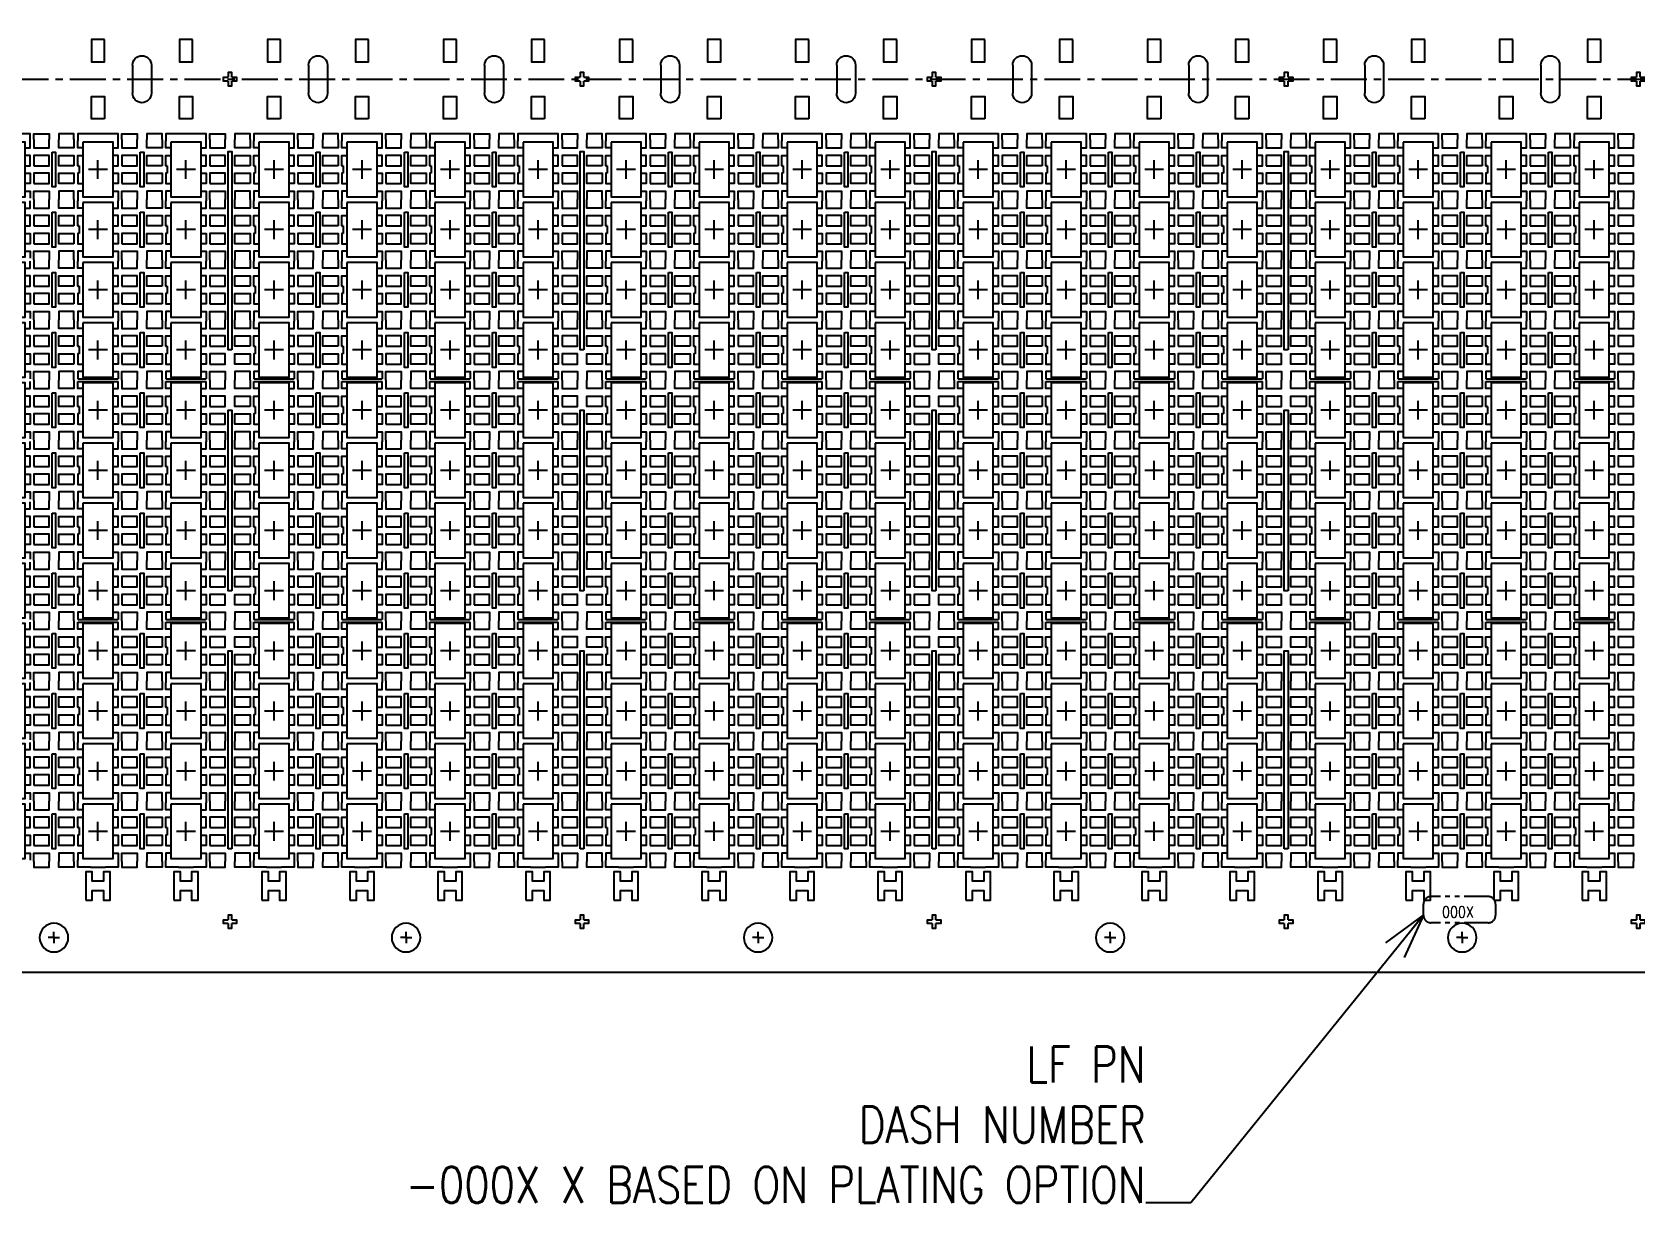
# Model space of a CAD drawing. Extents: x -578 to -250, y -99 to 32.
# Drawn here: x -385.3 to -300.1, y -95.4 to -33.1 of the extents above; entities that cross this region are included whole.
import ezdxf

# ---------------------------------------------------------------- set-up
doc = ezdxf.new("R2010")
doc.units = 0
doc.header["$LTSCALE"] = 5.080001402733674
doc.header["$MEASUREMENT"] = 0
for name, pattern in [('CENTER', [0.6, 0.375, -0.075, 0.075, -0.075]), ('CENTER2', [1.125, 0.75, -0.125, 0.125, -0.125]), ('HIDDEN', [0.375, 0.25, -0.125]), ('PHANTOM', [2.5, 1.25, -0.25, 0.25, -0.25, 0.25, -0.25])]:
    doc.linetypes.add(name, pattern=pattern)
doc.layers.get('0').update_dxf_attribs({"color": 20, "linetype": 'CONTINUOUS'})
for name, color, linetype in [('SH-01_CENTER', 2, 'CENTER2'), ('SH-01_NOTES', 3, 'CONTINUOUS'), ('SH-01_OBJECT', 7, 'CONTINUOUS'), ('SH-01_PKG', 5, 'HIDDEN')]:
    doc.layers.add(name, color=color, linetype=linetype)
doc.styles.get("Standard").update_dxf_attribs({"font": 'simplex.shx', "width": 0.82})
doc.dimstyles.get("Standard").update_dxf_attribs({"dimtxt": 2, "dimasz": 0.5, "dimexe": 0.18, "dimexo": 0.0625, "dimgap": 0.5, "dimtad": 0, "dimtih": 1, "dimtoh": 1, "dimlfac": 16, "dimzin": 0, "dimdsep": 46, "dimtxsty": 'STANDARD', "dimcen": 0.1, "dimadec": 0, "dimazin": 0, "dimtfac": 1, "dimtofl": 0, "dimtmove": 0, "dimatfit": 3, "dimfxl": 1, "dimtolj": 1, "dimtzin": 0, "dimarcsym": 0})

# ---------------------------------------------------------------- blocks, each defined once
blk = doc.blocks.new('*U8')
at = {"layer": 'SH-01_CENTER', "linetype": 'Continuous'}
for p, q in [((0, -0.5000000000000285), (0, 0.4999999999999716)), ((-0.5, -2.84e-14), (0.5, -2.84e-14))]:
    blk.add_line(p, q, dxfattribs=at)
at = {"layer": 'SH-01_OBJECT', "linetype": 'Continuous'}
for p, q in [((1.075000000000727, 0.2000000000045929), (1.000000000000728, 0.2000000000045929)), ((1.000000000000728, 0.2000000000045929), (1.000117958994312, -0.2000220813021372))]:
    blk.add_line(p, q, dxfattribs=at)
at = {"layer": 'SH-01_OBJECT'}
for points in [[(-1.275000000000773, 1.60000000000457), (-1.275000000000773, 1.150000000004638), (-2.090000000000031, 1.150000000004524), (-2.090000000000031, 1.60000000000457)], [(-0.8000000000007503, 1.150000000004638), (-1.075000000000727, 1.150000000004638), (-1.075000000000727, 1.525000000004567)], [(0.8000000000007503, 1.150000000004638), (1.075000000000727, 1.150000000004638), (1.075000000000727, 1.525000000004567)], [(1.275000000000773, 1.60000000000457), (1.275000000000773, 1.150000000004638), (2.090000000000031, 1.150000000004524), (2.090000000000031, 1.60000000000457)], [(-0.8000000000007503, 0.2000000000045929), (-1.075000000000727, 0.2000000000045929), (-1.075000000000727, 0.7500000000045475), (-0.8000000000007503, 0.7500000000045475)], [(1.000000000000728, 0.2000000000045929), (1.075000000000727, 0.2000000000045929), (1.075000000000727, 0.7500000000045475), (0.8000000000007503, 0.7500000000045475)], [(-0.8000000000007503, -0.1999999999957254), (-1.075000000000727, -0.1999999999956117), (-1.075000000000727, -0.7499999999954526), (-0.8000000000007503, -0.7499999999954526)], [(1.000117958994312, -0.2000220813021372), (1.075000000000727, -0.1999999999956117), (1.075000000000727, -0.7499999999954526), (0.8000000000007503, -0.7499999999954526)], [(-1.275000000000773, -1.60000000000457), (-1.275000000000773, -1.150000000004638), (-2.090000000000031, -1.150000000004524), (-2.090000000000031, -1.60000000000457)], [(-0.8000000000007503, -1.150000000004638), (-1.075000000000727, -1.150000000004638), (-1.075000000000688, -1.525000000004567)], [(0.8000000000007503, -1.150000000004638), (1.075000000000727, -1.150000000004638), (1.075000000000727, -1.525000000004567)], [(1.275000000000773, -1.60000000000457), (1.275000000000773, -1.150000000004638), (2.090000000000031, -1.150000000004524), (2.090000000000031, -1.60000000000457)]]:
    blk.add_lwpolyline(points, dxfattribs=at)
at = {"layer": 'SH-01_OBJECT', "linetype": 'Continuous'}
for points in [[(-1.275000000000773, 0.2000000000048203), (-2.090000000000031, 0.2000000000045929), (-2.090000000000031, 0.7500000000045475), (-1.275000000000773, 0.7500000000045475)], [(1.275000000000773, 0.2000000000048203), (2.090000000000031, 0.2000000000045929), (2.090000000000031, 0.7500000000045475), (1.275000000000773, 0.7500000000045475)], [(-1.275000000000886, -0.7499999999954526), (-2.090000000000031, -0.7499999999954526), (-2.090000000000031, -0.1999999999953843), (-1.275000000000886, -0.1999999999953843)], [(1.275000000000886, -0.7499999999954526), (2.090000000000031, -0.7499999999954526), (2.090000000000031, -0.1999999999953843), (1.275000000000886, -0.1999999999953843)]]:
    blk.add_lwpolyline(points, close=True, dxfattribs=at)
at = {"layer": 'SH-01_PKG'}
blk.add_lwpolyline([(0.7999999999999546, 1.449999999999988), (0.7999999999999546, -1.449999999999988), (-0.7999999999999546, -1.449999999999988), (-0.7999999999999546, 1.449999999999988), (0.7999999999999546, 1.449999999999988)], dxfattribs=at)
at = {"layer": 'SH-01_PKG', "linetype": 'ByBlock'}
blk.add_lwpolyline([(0.7999999999999546, 1.449999999999988), (0.7999999999999546, -1.449999999999988), (-0.7999999999999546, -1.449999999999988), (-0.7999999999999546, 1.449999999999988), (0.7999999999999546, 1.449999999999988)], dxfattribs=at)
blk = doc.blocks.new('*U9')
at = {"layer": 'SH-01_OBJECT', "color": 0, "linetype": 'ByBlock', "lineweight": -2, "transparency": 16777216}
for p in [(37.44, 35.2), (42.11999999999999, 35.2), (46.79999999999999, 35.2), (51.47999999999999, 35.2), (56.15999999999999, 35.2), (60.83999999999999, 35.2), (65.52, 35.2), (70.19999999999999, 35.2), (74.88, 35.2), (79.56, 35.2), (84.24, 35.2), (88.91999999999999, 35.2), (93.6, 35.2), (98.28000000000002, 35.2), (102.96, 35.2), (107.64, 35.2), (112.32, 35.2), (117, 35.2), (121.68, 35.2), (37.44, 32), (42.11999999999999, 32), (46.79999999999999, 32), (51.47999999999999, 32), (56.15999999999999, 32), (60.83999999999999, 32), (65.52, 32), (70.19999999999999, 32), (74.88, 32), (79.56, 32), (84.24, 32), (88.91999999999999, 32), (93.6, 32), (98.28000000000002, 32), (102.96, 32), (107.64, 32), (112.32, 32), (117, 32), (121.68, 32), (37.44, 28.8), (42.11999999999999, 28.8), (46.79999999999999, 28.8), (51.47999999999999, 28.8), (56.15999999999999, 28.8), (60.83999999999999, 28.8), (65.52, 28.8), (70.19999999999999, 28.8), (74.88, 28.8), (79.56, 28.8), (84.24, 28.8), (88.91999999999999, 28.8), (93.6, 28.8), (98.28000000000002, 28.8), (102.96, 28.8), (107.64, 28.8), (112.32, 28.8), (117, 28.8), (121.68, 28.8), (37.44, 25.6), (42.11999999999999, 25.6), (46.79999999999999, 25.6), (51.47999999999999, 25.6), (56.15999999999999, 25.6), (60.83999999999999, 25.6), (65.52, 25.6), (70.19999999999999, 25.6), (74.88, 25.6), (79.56, 25.6), (84.24, 25.6), (88.91999999999999, 25.6), (93.6, 25.6), (98.28000000000002, 25.6), (102.96, 25.6), (107.64, 25.6), (112.32, 25.6), (117, 25.6), (121.68, 25.6), (37.44, 22.4), (42.11999999999999, 22.4), (46.79999999999999, 22.4), (51.47999999999999, 22.4), (56.15999999999999, 22.4), (60.83999999999999, 22.4), (65.52, 22.4), (70.19999999999999, 22.4), (74.88, 22.4), (79.56, 22.4), (84.24, 22.4), (88.91999999999999, 22.4), (93.6, 22.4), (98.28000000000002, 22.4), (102.96, 22.4), (107.64, 22.4), (112.32, 22.4), (117, 22.4), (121.68, 22.4), (37.44, 19.2), (42.11999999999999, 19.2), (46.79999999999999, 19.2), (51.47999999999999, 19.2), (56.15999999999999, 19.2), (60.83999999999999, 19.2), (65.52, 19.2), (70.19999999999999, 19.2), (74.88, 19.2), (79.56, 19.2), (84.24, 19.2), (88.91999999999999, 19.2), (93.6, 19.2), (98.28000000000002, 19.2), (102.96, 19.2), (107.64, 19.2), (112.32, 19.2), (117, 19.2), (121.68, 19.2), (37.44, 16), (42.11999999999999, 16), (46.79999999999999, 16), (51.47999999999999, 16), (56.15999999999999, 16), (60.83999999999999, 16), (65.52, 16), (70.19999999999999, 16), (74.88, 16), (79.56, 16), (84.24, 16), (88.91999999999999, 16), (93.6, 16), (98.28000000000002, 16), (102.96, 16), (107.64, 16), (112.32, 16), (117, 16), (121.68, 16), (37.44, 12.8), (42.11999999999999, 12.8), (46.79999999999999, 12.8), (51.47999999999999, 12.8), (56.15999999999999, 12.8), (60.83999999999999, 12.8), (65.52, 12.8), (70.19999999999999, 12.8), (74.88, 12.8), (79.56, 12.8), (84.24, 12.8), (88.91999999999999, 12.8), (93.6, 12.8), (98.28000000000002, 12.8), (102.96, 12.8), (107.64, 12.8), (112.32, 12.8), (117, 12.8), (121.68, 12.8), (37.44, 9.600000000000001), (42.11999999999999, 9.600000000000001), (46.79999999999999, 9.600000000000001), (51.47999999999999, 9.600000000000001), (56.15999999999999, 9.600000000000001), (60.83999999999999, 9.600000000000001), (65.52, 9.600000000000001), (70.19999999999999, 9.600000000000001), (74.88, 9.600000000000001), (79.56, 9.600000000000001), (84.24, 9.600000000000001), (88.91999999999999, 9.600000000000001), (93.6, 9.600000000000001), (98.28000000000002, 9.600000000000001), (102.96, 9.600000000000001), (107.64, 9.600000000000001), (112.32, 9.600000000000001), (117, 9.600000000000001), (121.68, 9.600000000000001), (37.44, 6.4), (42.11999999999999, 6.4), (46.79999999999999, 6.4), (51.47999999999999, 6.4), (56.15999999999999, 6.4), (60.83999999999999, 6.4), (65.52, 6.4), (70.19999999999999, 6.4), (74.88, 6.4), (79.56, 6.4), (84.24, 6.4), (88.91999999999999, 6.4), (93.6, 6.4), (98.28000000000002, 6.4), (102.96, 6.4), (107.64, 6.4), (112.32, 6.4), (117, 6.4), (121.68, 6.4), (37.44, 3.2), (42.11999999999999, 3.2), (46.79999999999999, 3.2), (51.47999999999999, 3.2), (56.15999999999999, 3.2), (60.83999999999999, 3.2), (65.52, 3.2), (70.19999999999999, 3.2), (74.88, 3.2), (79.56, 3.2), (84.24, 3.2), (88.91999999999999, 3.2), (93.6, 3.2), (98.28000000000002, 3.2), (102.96, 3.2), (107.64, 3.2), (112.32, 3.2), (117, 3.2), (121.68, 3.2), (37.44, 0), (42.11999999999999, 0), (46.79999999999999, 0), (51.47999999999999, 0), (56.15999999999999, 0), (60.83999999999999, 0), (65.52, 0), (70.19999999999999, 0), (74.88, 0), (79.56, 0), (84.24, 0), (88.91999999999999, 0), (93.6, 0), (98.28000000000002, 0), (102.96, 0), (107.64, 0), (112.32, 0), (117, 0), (121.68, 0)]:
    blk.add_blockref('*U8', p, dxfattribs=at)
blk = doc.blocks.new('*U10')
at = {"layer": 'SH-01_OBJECT', "linetype": 'Continuous'}
for points in [[(-0.1000000000002501, 44.70000000298202), (-0.3500000000002501, 44.7000000046348), (-0.3500000000002501, 44.90000000463484), (-0.1000000000002501, 44.90000000298207)], [(0.1000000000004775, 44.90000000165966), (0.1000000000004775, 45.15000000463484), (-0.1000000000002501, 45.15000000463484), (-0.1000000000002501, 44.90000000298207)], [(-0.1000000000002501, 44.70000000298202), (-0.1000000000002501, 44.4500000046348), (0.1000000000004775, 44.4500000046348), (0.1000000000004775, 44.70000000165962)], [(0.1000000000004775, 44.90000000165966), (0.3500000000004775, 44.90000000000688), (0.3500000000004775, 44.70000000000683), (0.1000000000004775, 44.70000000165962)], [(-0.1000000000003638, 0.0999999970226213), (-0.3500000000003638, 0.0999999953698421), (-0.3500000000003638, -0.1000000046302034), (-0.1000000000003638, -0.1000000029774242)], [(-0.1000000000003638, 0.0999999970226213), (-0.1000000000003638, 0.349999995369842), (0.1000000000003638, 0.349999995369842), (0.1000000000003638, 0.0999999983450266)], [(0.1000000000003638, -0.1000000016550189), (0.3500000000003638, -0.1000000000022396), (0.3500000000003638, 0.0999999999978059), (0.1000000000003638, 0.0999999983450266)], [(0.1000000000003638, -0.1000000016550189), (0.1000000000003638, -0.3500000046302034), (-0.1000000000003638, -0.3500000046302034), (-0.1000000000003638, -0.1000000029774242)], [(-0.1000000000002501, -44.70000000298203), (-0.3500000000002501, -44.70000000463481), (-0.3500000000002501, -44.90000000463486), (-0.1000000000002501, -44.90000000298208)], [(-0.1000000000002501, -44.70000000298203), (-0.1000000000002501, -44.45000000463481), (0.1000000000004775, -44.45000000463481), (0.1000000000004775, -44.70000000165962)], [(0.1000000000004775, -44.90000000165967), (0.1000000000004775, -45.15000000463486), (-0.1000000000002501, -45.15000000463486), (-0.1000000000002501, -44.90000000298208)], [(0.1000000000004775, -44.90000000165967), (0.3500000000004775, -44.9000000000069), (0.3500000000004775, -44.70000000000685), (0.1000000000004775, -44.70000000165962)]]:
    blk.add_lwpolyline(points, dxfattribs=at)
blk = doc.blocks.new('*U11')
at = {"layer": 'SH-01_OBJECT', "color": 0, "linetype": 'ByBlock', "lineweight": -2, "transparency": 16777216}
for p in [(18.72, 0), (37.44, 0), (56.15999999999999, 0), (74.88, 0), (93.6, 0)]:
    blk.add_blockref('*U10', p, dxfattribs=at)
blk = doc.blocks.new('*U12')
at = {"layer": 'SH-01_OBJECT', "linetype": 'Continuous'}
for p, q in [((-0.5, 0.7500000000000285), (-0.5, -0.7499999999999716)), ((0.5, 0.7500000000000285), (0.5, -0.7499999999999716))]:
    blk.add_line(p, q, dxfattribs=at)
for centre, start, end in [((0, 0.7500000000000285), 0, 180), ((0, -0.7499999999999716), 180, 0)]:
    blk.add_arc(centre, 0.5, start, end, dxfattribs=at)
blk = doc.blocks.new('*U13')
at = {"layer": 'SH-01_OBJECT', "color": 0, "linetype": 'ByBlock', "lineweight": -2, "transparency": 16777216}
for p in [(37.44, 0), (46.79999999999999, 0), (56.15999999999999, 0), (65.52, 0), (74.88, 0), (84.24, 0), (93.6, 0), (102.96, 0), (112.32, 0)]:
    blk.add_blockref('*U12', p, dxfattribs=at)
blk = doc.blocks.new('*U14')
at = {"layer": 'SH-01_OBJECT', "linetype": 'Continuous'}
for points in [[(-0.3499999994139671, 2.115370509110789), (0.3499999994139671, 2.115370509110789), (0.3499999994139671, 0.9153705091109713), (-0.3499999994139671, 0.9153705091109713)], [(-0.3499999994139671, -2.115370509110789), (0.3499999994139671, -2.115370509110789), (0.3499999994139671, -0.9153705091109713), (-0.3499999994139671, -0.9153705091109713)]]:
    blk.add_lwpolyline(points, close=True, dxfattribs=at)
blk = doc.blocks.new('*U15')
at = {"layer": 'SH-01_OBJECT', "color": 0, "linetype": 'ByBlock', "lineweight": -2, "transparency": 16777216}
for p in [(37.44, 0), (46.79999999999999, 0), (56.15999999999999, 0), (65.52, 0), (74.88, 0), (84.24, 0), (93.6, 0), (102.96, 0), (112.32, 0)]:
    blk.add_blockref('*U14', p, dxfattribs=at)
blk = doc.blocks.new('*U16')
at = {"layer": 'SH-01_OBJECT', "linetype": 'Continuous'}
for points in [[(-0.3499999994139671, 2.115370509110789), (0.3499999994139671, 2.115370509110789), (0.3499999994139671, 0.9153705091109713), (-0.3499999994139671, 0.9153705091109713)], [(-0.3499999994139671, -2.115370509110789), (0.3499999994139671, -2.115370509110789), (0.3499999994139671, -0.9153705091109713), (-0.3499999994139671, -0.9153705091109713)]]:
    blk.add_lwpolyline(points, close=True, dxfattribs=at)
blk = doc.blocks.new('*U17')
at = {"layer": 'SH-01_OBJECT', "color": 0, "linetype": 'ByBlock', "lineweight": -2, "transparency": 16777216}
for p in [(37.44, 0), (46.79999999999999, 0), (56.15999999999999, 0), (65.52, 0), (74.88, 0), (84.24, 0), (93.6, 0), (102.96, 0), (112.32, 0)]:
    blk.add_blockref('*U16', p, dxfattribs=at)
blk = doc.blocks.new('*U19')
at = {"layer": 'SH-01_OBJECT'}
for points in [[(-1.275000000000659, 42.2250000000023), (-1.275000000000773, 42.52500000000225), (-2.090000000000145, 42.52500000000225), (-2.090000000000031, 42.2250000000023)], [(-1.075000000000727, 42.15000000000228), (-1.075000000000727, 42.52500000000225), (1.075000000000727, 42.52500000000225), (1.075000000000727, 42.15000000000228)], [(1.275000000000773, 42.2250000000023), (1.275000000000773, 42.52500000000225), (2.090000000000031, 42.52500000000225), (2.090000000000031, 42.2250000000023)]]:
    blk.add_lwpolyline(points, dxfattribs=at)
blk = doc.blocks.new('*U18')
at = {"color": 0, "linetype": 'ByBlock', "lineweight": -2, "transparency": 16777216}
for p in [(37.44, 0), (42.11999999999999, 0), (46.79999999999999, 0), (51.47999999999999, 0), (56.15999999999999, 0), (60.83999999999999, 0), (65.52, 0), (70.19999999999999, 0), (74.88, 0), (79.56, 0), (84.24, 0), (88.91999999999999, 0), (93.6, 0), (98.28000000000002, 0), (102.96, 0), (107.64, 0), (112.32, 0), (117, 0), (121.68, 0)]:
    blk.add_blockref('*U19', p, dxfattribs=at)
blk = doc.blocks.new('*U25')
at = {"layer": 'SH-01_CENTER'}
for q in [(-1.107499999999959, 45.64999999999978), (-0.8075000000000045, 45.94999999999973), (-0.8075000000000045, 45.34999999999982), (-0.5074999999999364, 45.64999999999978)]:
    blk.add_line((-0.8075000000000045, 45.64999999999978), q, dxfattribs=at)
at = {"layer": 'SH-01_OBJECT', "linetype": 'Continuous'}
blk.add_circle((-0.8075000000000045, 45.64999999999978), 0.762, dxfattribs=at)
blk = doc.blocks.new('*U26')
at = {"color": 0, "linetype": 'ByBlock', "lineweight": -2, "transparency": 16777216}
for p in [(168.48, 0), (187.2, 0), (205.92, 0), (224.64, 0), (243.36, 0)]:
    blk.add_blockref('*U25', p, dxfattribs=at)
blk = doc.blocks.new('*U31')
at = {"layer": 'SH-01_OBJECT', "linetype": 'Continuous', "width": 0.82}
blk.add_text('   000X', height=0.6, dxfattribs=at).set_placement((-2.096857142857139, -0.2999999999999971))
blk = doc.blocks.new('*U32')
at = {"layer": 'SH-01_OBJECT', "color": 0, "linetype": 'ByBlock', "lineweight": -2, "transparency": 16777216}
blk.add_blockref('*U31', (0, 0), dxfattribs=at)
blk = doc.blocks.new('*U33')
at = {"layer": 'SH-01_OBJECT', "linetype": 'Continuous'}
for points in [[(-4.769999999622164, 18.52499999999107), (-4.589999999618402, 18.52499999999107), (-4.589999999618402, 16.67500000000299), (-4.769999999622164, 16.67500000000299)], [(-0.0899999996221723, 18.52499999999107), (0.0900000003815933, 18.52499999999107), (0.0900000003815933, 16.67500000000299), (-0.0899999996221723, 16.67500000000299)], [(4.590000000377834, 18.52499999999107), (4.7700000003816, 18.52499999999107), (4.7700000003816, 16.67500000000299), (4.590000000377834, 16.67500000000299)], [(-4.769999999622164, 15.32499999999108), (-4.589999999618402, 15.32499999999108), (-4.589999999618402, 13.47500000000301), (-4.769999999622164, 13.47500000000301)], [(-0.0899999996221723, 15.32499999999108), (0.0900000003815933, 15.32499999999108), (0.0900000003815933, 13.47500000000301), (-0.0899999996221723, 13.47500000000301)], [(4.590000000377834, 15.32499999999108), (4.7700000003816, 15.32499999999108), (4.7700000003816, 13.47500000000301), (4.590000000377834, 13.47500000000301)], [(-4.769999999622172, 12.12499999999106), (-4.589999999618409, 12.12499999999106), (-4.589999999618409, 10.27500000000299), (-4.769999999622172, 10.27500000000299)], [(-0.0899999996221723, 12.12499999999106), (0.0900000003815862, 12.12499999999106), (0.0900000003815862, 10.27500000000299), (-0.0899999996221723, 10.27500000000299)], [(4.590000000377834, 12.12499999999106), (4.770000000381592, 12.12499999999106), (4.770000000381592, 10.27500000000299), (4.590000000377834, 10.27500000000299)], [(-4.769999999622172, 8.924999999991073), (-4.589999999618409, 8.924999999991073), (-4.589999999618409, 7.075000000003001), (-4.769999999622172, 7.075000000003001)], [(-0.0899999996221723, 8.924999999991073), (0.0900000003815862, 8.924999999991073), (0.0900000003815862, 7.075000000003001), (-0.0899999996221723, 7.075000000003001)], [(4.590000000377834, 8.924999999991073), (4.770000000381592, 8.924999999991073), (4.770000000381592, 7.075000000003001), (4.590000000377834, 7.075000000003001)], [(-4.769999999622172, 5.724999999991084), (-4.589999999618409, 5.724999999991084), (-4.589999999618409, 3.875000000003012), (-4.769999999622172, 3.875000000003012)], [(-0.0899999996221723, 5.724999999991084), (0.0900000003815862, 5.724999999991084), (0.0900000003815862, 3.875000000003012), (-0.0899999996221723, 3.875000000003012)], [(4.590000000377834, 5.724999999991084), (4.770000000381592, 5.724999999991084), (4.770000000381592, 3.875000000003012), (4.590000000377834, 3.875000000003012)], [(-4.769999999622172, 2.524999999991067), (-4.589999999618409, 2.524999999991067), (-4.589999999618409, 0.6750000000029956), (-4.769999999622172, 0.6750000000029956)], [(-0.0899999996221723, 2.524999999991067), (0.0900000003815862, 2.524999999991067), (0.0900000003815862, 0.6750000000029956), (-0.0899999996221723, 0.6750000000029956)], [(4.590000000377834, 2.524999999991067), (4.770000000381592, 2.524999999991067), (4.770000000381592, 0.6750000000029956), (4.590000000377834, 0.6750000000029956)], [(-4.769999999622172, -0.6750000000089216), (-4.589999999618409, -0.6750000000089216), (-4.589999999618409, -2.524999999996992), (-4.769999999622172, -2.524999999996992)], [(-0.0899999996221723, -0.6750000000089216), (0.0900000003815862, -0.6750000000089216), (0.0900000003815862, -2.524999999996992), (-0.0899999996221723, -2.524999999996992)], [(4.590000000377834, -0.6750000000089216), (4.770000000381592, -0.6750000000089216), (4.770000000381592, -2.524999999996992), (4.590000000377834, -2.524999999996992)], [(-4.769999999622172, -3.875000000008938), (-4.589999999618409, -3.875000000008938), (-4.589999999618409, -5.72499999999701), (-4.769999999622172, -5.72499999999701)], [(-0.0899999996221723, -3.875000000008938), (0.0900000003815862, -3.875000000008938), (0.0900000003815862, -5.72499999999701), (-0.0899999996221723, -5.72499999999701)], [(4.590000000377834, -3.875000000008938), (4.770000000381592, -3.875000000008938), (4.770000000381592, -5.72499999999701), (4.590000000377834, -5.72499999999701)], [(-4.7700000003816, -7.075000000008927), (-4.590000000377838, -7.075000000008927), (-4.590000000377838, -8.924999999996999), (-4.7700000003816, -8.924999999996999)], [(-0.0900000003816004, -7.075000000008927), (0.0899999996221581, -7.075000000008927), (0.0899999996221581, -8.924999999996999), (-0.0900000003816004, -8.924999999996999)], [(4.589999999618406, -7.075000000008927), (4.769999999622164, -7.075000000008927), (4.769999999622164, -8.924999999996999), (4.589999999618406, -8.924999999996999)], [(-4.769999999622172, -10.27500000000891), (-4.589999999618409, -10.27500000000891), (-4.589999999618409, -12.12499999999699), (-4.769999999622172, -12.12499999999699)], [(-0.0899999996221723, -10.27500000000891), (0.0900000003815862, -10.27500000000891), (0.0900000003815862, -12.12499999999699), (-0.0899999996221723, -12.12499999999699)], [(4.590000000377834, -10.27500000000891), (4.770000000381592, -10.27500000000891), (4.770000000381592, -12.12499999999699), (4.590000000377834, -12.12499999999699)], [(-4.769999999622172, -13.47500000000893), (-4.589999999618409, -13.47500000000893), (-4.589999999618409, -15.324999999997), (-4.769999999622172, -15.324999999997)], [(-0.0899999996221723, -13.47500000000893), (0.0900000003815862, -13.47500000000893), (0.0900000003815862, -15.324999999997), (-0.0899999996221723, -15.324999999997)], [(4.590000000377834, -13.47500000000893), (4.770000000381592, -13.47500000000893), (4.770000000381592, -15.324999999997), (4.590000000377834, -15.324999999997)], [(-4.769999999622172, -16.67500000000299), (-4.589999999618409, -16.67500000000299), (-4.589999999618409, -18.52499999999107), (-4.769999999622172, -18.52499999999107)], [(-0.0899999996221723, -16.67500000000299), (0.0900000003815862, -16.67500000000299), (0.0900000003815862, -18.52499999999107), (-0.0899999996221723, -18.52499999999107)], [(4.590000000377834, -16.67500000000299), (4.770000000381592, -16.67500000000299), (4.770000000381592, -18.52499999999107), (4.590000000377834, -18.52499999999107)]]:
    blk.add_lwpolyline(points, close=True, dxfattribs=at)
blk = doc.blocks.new('*U34')
at = {"layer": 'SH-01_OBJECT', "color": 0, "linetype": 'ByBlock', "lineweight": -2, "transparency": 16777216}
for p in [(168.48, 0), (187.2, 0), (205.92, 0), (224.64, 0), (243.36, 0)]:
    blk.add_blockref('*U33', p, dxfattribs=at)
blk = doc.blocks.new('*U37')
at = {"layer": 'SH-01_OBJECT', "linetype": 'Continuous'}
for p, q in [((-1.075000000000727, 0.0750000000000029), (1.075000000000727, 0.0750000000000029)), ((-1.075000000000727, -0.0750000000000029), (1.075000000000727, -0.0750000000000029))]:
    blk.add_line(p, q, dxfattribs=at)
blk = doc.blocks.new('*U38')
at = {"layer": 'SH-01_OBJECT', "color": 0, "linetype": 'ByBlock', "lineweight": -2, "transparency": 16777216}
for p in [(177.8399999999999, 0), (182.52, 0), (187.2, 0), (191.88, 0), (196.56, 0), (201.24, 0), (205.92, 0), (210.6, 0), (215.28, 0), (219.96, 0), (224.64, 0), (229.32, 0), (234, 0), (238.68, 0), (243.36, 0), (248.04, 0), (252.72, 0), (257.4, 0)]:
    blk.add_blockref('*U37', p, dxfattribs=at)
blk = doc.blocks.new('*U39')
at = {"layer": 'SH-01_OBJECT', "linetype": 'Continuous'}
for p, q in [((-1.075000000000727, 0.0750000000000029), (1.075000000000727, 0.0750000000000029)), ((-1.075000000000727, -0.0750000000000029), (1.075000000000727, -0.0750000000000029))]:
    blk.add_line(p, q, dxfattribs=at)
blk = doc.blocks.new('*U40')
at = {"layer": 'SH-01_OBJECT', "color": 0, "linetype": 'ByBlock', "lineweight": -2, "transparency": 16777216}
for p in [(177.8399999999999, 0), (182.52, 0), (187.2, 0), (191.88, 0), (196.56, 0), (201.24, 0), (205.92, 0), (210.6, 0), (215.28, 0), (219.96, 0), (224.64, 0), (229.32, 0), (234, 0), (238.68, 0), (243.36, 0), (248.04, 0), (252.72, 0), (257.4, 0)]:
    blk.add_blockref('*U39', p, dxfattribs=at)
blk = doc.blocks.new('*U35')
at = {"layer": 'SH-01_OBJECT', "linetype": 'Continuous'}
for p, q in [((-1.075000000000724, 16.07499999999544), (-1.075000000000724, 15.92500000000457)), ((1.075000000000692, 16.07499999999544), (1.075000000000731, 15.92500000000457)), ((-1.075000000000727, 12.87499999999544), (-1.075000000000727, 12.72500000000457)), ((1.075000000000688, 12.87499999999544), (1.075000000000727, 12.72500000000457)), ((-1.075000000000724, 9.67499999999545), (-1.075000000000724, 9.525000000004582)), ((1.075000000000692, 9.67499999999545), (1.075000000000731, 9.525000000004582)), ((-1.075000000000724, 3.274999999995443), (-1.075000000000724, 3.125000000004575)), ((1.075000000000692, 3.274999999995443), (1.075000000000731, 3.125000000004575)), ((-1.075000000000727, 0.0749999999954412), (-1.075000000000727, -0.074999999995427)), ((1.075000000000688, 0.0749999999954412), (1.075000000000727, -0.074999999995427)), ((-1.075000000000727, -3.125000000004561), (-1.075000000000727, -3.274999999995429)), ((1.075000000000688, -3.125000000004561), (1.075000000000727, -3.274999999995429)), ((-1.075000000000727, -9.525081092326914), (-1.075000000000727, -9.675081092317782)), ((1.075000000000688, -9.525081092326914), (1.075000000000727, -9.675081092317782)), ((-1.075000000000727, -12.72500000000455), (-1.075000000000727, -12.87499999999542)), ((1.075000000000688, -12.72500000000455), (1.075000000000727, -12.87499999999542)), ((-1.075000000000727, -15.92500000000456), (-1.075000000000727, -16.07499999999542)), ((1.075000000000688, -15.92500000000456), (1.075000000000727, -16.07499999999542))]:
    blk.add_line(p, q, dxfattribs=at)
blk = doc.blocks.new('*U36')
at = {"layer": 'SH-01_OBJECT', "color": 0, "linetype": 'ByBlock', "lineweight": -2, "transparency": 16777216}
for p in [(177.8399999999999, 0), (182.52, 0), (187.2, 0), (191.88, 0), (196.56, 0), (201.24, 0), (205.92, 0), (210.6, 0), (215.28, 0), (219.96, 0), (224.64, 0), (229.32, 0), (234, 0), (238.68, 0), (243.36, 0), (248.04, 0), (252.72, 0), (257.4, 0)]:
    blk.add_blockref('*U35', p, dxfattribs=at)
blk = doc.blocks.new('*U55')
at = {"layer": 'SH-01_OBJECT'}
for points in [[(-0.1000000000000227, 40.92499999999643), (-0.1000000000000227, 30.40000000000228), (0.1000000000000227, 30.40000000000228), (0.1000000000000227, 40.92499999999643)], [(0.1000000000000227, 40.92499999999643), (-0.1000000000000227, 40.92499999999643)], [(-0.1000000000000227, -40.92499999999643), (-0.1000000000000227, -30.40000000000228), (0.1000000000000227, -30.40000000000228), (0.1000000000000227, -40.92499999999643)], [(0.1000000000000227, -40.92499999999643), (-0.1000000000000227, -40.92499999999643)]]:
    blk.add_lwpolyline(points, dxfattribs=at)
for points in [[(0.1000000000000227, 27.20000000000229), (-0.1000000000000227, 27.20000000000229), (-0.1000000000000227, 17.60000000000232), (0.1000000000000227, 17.60000000000232)], [(0.1000000000000227, 14.40000000000225), (-0.1000000000000227, 14.40000000000225), (-0.1000000000000227, 3.849999999997749), (0.1000000000000227, 3.849999999997749)], [(0.1000000000000227, -14.40000000000225), (-0.1000000000000227, -14.40000000000225), (-0.1000000000000227, -3.849999999997749), (0.1000000000000227, -3.849999999997749)], [(0.1000000000000227, -27.20000000000229), (-0.1000000000000227, -27.20000000000229), (-0.1000000000000227, -17.60000000000225), (0.1000000000000227, -17.60000000000225)]]:
    blk.add_lwpolyline(points, close=True, dxfattribs=at)
blk = doc.blocks.new('*U56')
at = {"color": 0, "linetype": 'ByBlock', "lineweight": -2, "transparency": 16777216}
for p in [(168.48, 0), (187.2, 0), (205.92, 0), (224.64, 0)]:
    blk.add_blockref('*U55', p, dxfattribs=at)
blk = doc.blocks.new('*U59')
at = {"layer": 'SH-01_OBJECT', "linetype": 'Continuous'}
blk.add_line((-0.4000000000000341, 0), (0.4000000000000341, 0), dxfattribs=at)
blk = doc.blocks.new('*U60')
at = {"layer": 'SH-01_NOTES', "color": 0, "linetype": 'ByBlock', "lineweight": -2, "transparency": 16777216}
for p in [(177.8399999999999, 0), (182.52, 0), (187.2, 0), (191.88, 0), (196.56, 0), (201.24, 0), (205.92, 0), (210.6, 0), (215.28, 0), (219.96, 0), (224.64, 0), (229.32, 0), (234, 0), (238.68, 0), (243.36, 0), (248.04, 0), (252.72, 0), (257.4, 0)]:
    blk.add_blockref('*U59', p, dxfattribs=at)
blk = doc.blocks.new('*U61')
at = {"layer": 'SH-01_OBJECT'}
blk.add_lwpolyline([(-0.6499999997990927, -0.7500000003752803), (-0.2999999997991836, -0.7500000003752803), (-0.2999999997991836, -0.25), (0.3000000002011802, -0.25), (0.3000000002011802, -0.7500000003752803), (0.6500000002010893, -0.7500000003752803), (0.6500000002010893, 0.7500000003752803), (0.3000000002011802, 0.7500000003752803), (0.3000000002011802, 0.25), (-0.2999999997991836, 0.25), (-0.2999999997991836, 0.7500000003752803), (-0.6499999997990927, 0.7500000003752803)], close=True, dxfattribs=at)
blk = doc.blocks.new('*U62')
at = {"color": 0, "linetype": 'ByBlock', "lineweight": -2, "transparency": 16777216}
for p in [(177.8399999999999, 0), (182.52, 0), (187.2, 0), (191.88, 0), (196.56, 0), (201.24, 0), (205.92, 0), (210.6, 0), (215.28, 0), (219.96, 0), (224.64, 0), (229.32, 0), (234, 0), (238.68, 0), (243.36, 0), (248.04, 0), (252.72, 0), (257.4, 0)]:
    blk.add_blockref('*U61', p, dxfattribs=at)

msp = doc.modelspace()

# ---------------------------------------------------------------- linework, layer by layer
at = {"layer": 'SH-01_CENTER', "linetype": 'CENTER'}
msp.add_line((-563.1159640094008, -35.63316668794298), (-261.3067333735473, -35.63316671499646), dxfattribs=at)
at = {"layer": 'SH-01_NOTES', "linetype": 'PHANTOM', "ltscale": 0.2}
for p, q in [((-307.8727398617209, -79.10212083905026), (-310.9118779985574, -79.10212083877784)), ((-311.3118779986459, -80.09090028196901), (-311.3118779985932, -79.50212083874185)), ((-307.4727398617568, -79.50212083908615), (-307.4727398618096, -80.09090028231314)), ((-307.8727398618454, -80.49090028227738), (-310.9118779986819, -80.49090028200494))]:
    msp.add_line(p, q, dxfattribs=at)
for centre, radius, start, end in [((-310.9118779985933, -79.5021208387777), 0.3999999999998636, 89.9999999948997, 179.9999999948964), ((-307.8727398617568, -79.50212083905029), 0.4000000000000377, 359.9999999948574, 89.99999999485412), ((-310.911877998646, -80.0909002820051), 0.3999999999998636, 179.9999999948313, 269.9999999948346), ((-307.8727398618096, -80.09090028227735), 0.4000000000000377, 269.9999999948736, 359.9999999948721)]:
    msp.add_arc(centre, radius, start, end, dxfattribs=at)
at = {"layer": 'SH-01_OBJECT'}
for points in [[(-385.1963486952022, -77.23316670389815), (-385.1963486952292, -77.5331667038981), (-384.3813486952298, -77.53316670397116), (-384.3813486952029, -77.23316670397121)], [(-383.0663486952037, -77.23316670408907), (-383.0663486952307, -77.53316670408903), (-383.88134869523, -77.53316670401598), (-383.8813486952031, -77.23316670401603)], [(-382.19134869523, -77.53316670416747), (-382.8663486952308, -77.53316670410696), (-382.866348695197, -77.1581667041116)], [(-380.7163486951955, -77.15816670430429), (-380.7163486952291, -77.53316670429969), (-381.3913486952299, -77.53316670423918)], [(-380.5163486952023, -77.23316670431765), (-380.5163486952292, -77.53316670431761), (-379.7013486952299, -77.53316670439067), (-379.7013486952029, -77.23316670439071)], [(-378.3863486952037, -77.23316670450858), (-378.3863486952306, -77.53316670450853), (-379.20134869523, -77.53316670443549), (-379.201348695203, -77.23316670443553)], [(-377.5113486952299, -77.53316670458698), (-378.1863486952307, -77.53316670452647), (-378.1863486951969, -77.1581667045311)], [(-376.0363486951955, -77.1581667047238), (-376.0363486952291, -77.53316670471919), (-376.7113486952299, -77.53316670465868)], [(-375.8363486952022, -77.23316670473716), (-375.8363486952291, -77.53316670473711), (-375.0213486952298, -77.53316670481017), (-375.0213486952028, -77.23316670481022)], [(-373.7063486952037, -77.23316670492808), (-373.7063486952306, -77.53316670492804), (-374.52134869523, -77.53316670485499), (-374.5213486952031, -77.23316670485504)], [(-372.83134869523, -77.53316670500648), (-373.5063486952307, -77.53316670494597), (-373.506348695197, -77.1581667049506)], [(-371.3563486951955, -77.1581667051433), (-371.3563486952291, -77.5331667051387), (-372.0313486952299, -77.53316670507817)], [(-371.1563486952023, -77.23316670515666), (-371.1563486952292, -77.53316670515662), (-370.3413486952298, -77.53316670522968), (-370.3413486952029, -77.23316670522972)], [(-369.0263486952038, -77.23316670534759), (-369.0263486952307, -77.53316670534754), (-369.8413486952301, -77.5331667052745), (-369.8413486952031, -77.23316670527454)], [(-368.15134869523, -77.53316670542598), (-368.8263486952308, -77.53316670536547), (-368.826348695197, -77.1581667053701)], [(-366.6763486951956, -77.1581667055628), (-366.6763486952292, -77.5331667055582), (-367.35134869523, -77.53316670549769)], [(-366.4763486952023, -77.23316670557617), (-366.4763486952292, -77.53316670557612), (-365.6613486952299, -77.53316670564918), (-365.6613486952029, -77.23316670564923)], [(-364.3463486952037, -77.23316670576709), (-364.3463486952307, -77.53316670576704), (-365.16134869523, -77.533166705694), (-365.161348695203, -77.23316670569405)], [(-363.4713486952299, -77.53316670584549), (-364.1463486952307, -77.53316670578498), (-364.1463486951969, -77.15816670578961)], [(-361.9963486951955, -77.15816670598231), (-361.9963486952291, -77.5331667059777), (-362.6713486952299, -77.5331667059172)], [(-361.7963486952023, -77.23316670599567), (-361.7963486952292, -77.53316670599563), (-360.9813486952298, -77.53316670606868), (-360.9813486952029, -77.23316670606873)], [(-359.6663486952037, -77.2331667061866), (-359.6663486952307, -77.53316670618655), (-360.4813486952301, -77.5331667061135), (-360.4813486952031, -77.23316670611355)], [(-358.79134869523, -77.53316670626499), (-359.4663486952307, -77.53316670620448), (-359.466348695197, -77.15816670620912)], [(-357.3163486951955, -77.15816670640181), (-357.3163486952292, -77.53316670639721), (-357.9913486952299, -77.5331667063367)], [(-357.1163486952023, -77.23316670641518), (-357.1163486952293, -77.53316670641513), (-356.3013486952299, -77.53316670648819), (-356.301348695203, -77.23316670648823)], [(-354.9863486952037, -77.2331667066061), (-354.9863486952306, -77.53316670660605), (-355.80134869523, -77.53316670653301), (-355.8013486952031, -77.23316670653305)], [(-354.1113486952299, -77.5331667066845), (-354.7863486952307, -77.53316670662399), (-354.7863486951969, -77.15816670662862)], [(-352.6363486951955, -77.15816670682132), (-352.6363486952291, -77.53316670681671), (-353.3113486952299, -77.5331667067562)], [(-352.4363486952022, -77.23316670683468), (-352.4363486952292, -77.53316670683463), (-351.6213486952298, -77.53316670690769), (-351.6213486952029, -77.23316670690774)], [(-350.3063486952037, -77.2331667070256), (-350.3063486952307, -77.53316670702556), (-351.12134869523, -77.53316670695251), (-351.1213486952031, -77.23316670695256)], [(-349.43134869523, -77.533166707104), (-350.1063486952308, -77.53316670704349), (-350.106348695197, -77.15816670704812)], [(-347.9563486951955, -77.15816670724082), (-347.9563486952292, -77.53316670723622), (-348.6313486952299, -77.53316670717571)], [(-347.7563486952023, -77.23316670725418), (-347.7563486952292, -77.53316670725414), (-346.9413486952299, -77.53316670732718), (-346.9413486952029, -77.23316670732724)], [(-345.6263486952037, -77.23316670744511), (-345.6263486952306, -77.53316670744506), (-346.44134869523, -77.53316670737202), (-346.441348695203, -77.23316670737206)], [(-344.7513486952299, -77.5331667075235), (-345.4263486952307, -77.533166707463), (-345.4263486951969, -77.15816670746763)], [(-343.2763486951955, -77.15816670766033), (-343.2763486952291, -77.53316670765572), (-343.9513486952299, -77.53316670759521)], [(-343.0763486952022, -77.23316670767369), (-343.0763486952292, -77.53316670767364), (-342.2613486952298, -77.5331667077467), (-342.2613486952029, -77.23316670774675)], [(-340.9463486952037, -77.23316670786461), (-340.9463486952307, -77.53316670786457), (-341.76134869523, -77.53316670779152), (-341.7613486952031, -77.23316670779157)], [(-340.07134869523, -77.53316670794301), (-340.7463486952307, -77.5331667078825), (-340.746348695197, -77.15816670788713)], [(-338.5963486951955, -77.15816670807983), (-338.5963486952292, -77.53316670807523), (-339.2713486952299, -77.53316670801472)], [(-338.3963486952023, -77.2331667080932), (-338.3963486952292, -77.53316670809315), (-337.5813486952298, -77.5331667081662), (-337.5813486952029, -77.23316670816625)], [(-336.2663486952038, -77.23316670828412), (-336.2663486952307, -77.53316670828407), (-337.0813486952301, -77.53316670821103), (-337.0813486952031, -77.23316670821107)], [(-335.39134869523, -77.53316670836251), (-336.0663486952308, -77.533166708302), (-336.066348695197, -77.15816670830664)], [(-333.9163486951956, -77.15816670849934), (-333.9163486952292, -77.53316670849473), (-334.59134869523, -77.53316670843422)], [(-333.7163486952023, -77.2331667085127), (-333.7163486952293, -77.53316670851265), (-332.9013486952299, -77.53316670858571), (-332.901348695203, -77.23316670858576)], [(-331.5863486952038, -77.23316670870362), (-331.5863486952306, -77.53316670870358), (-332.40134869523, -77.53316670863053), (-332.4013486952031, -77.23316670863058)], [(-330.71134869523, -77.53316670878202), (-331.3863486952307, -77.53316670872151), (-331.3863486951969, -77.15816670872614)], [(-329.2363486951955, -77.15816670891884), (-329.2363486952291, -77.53316670891424), (-329.9113486952299, -77.53316670885371)], [(-329.0363486952023, -77.2331667089322), (-329.0363486952292, -77.53316670893216), (-328.2213486952298, -77.53316670900522), (-328.2213486952029, -77.23316670900526)], [(-326.9063486952038, -77.23316670912313), (-326.9063486952307, -77.53316670912308), (-327.7213486952301, -77.53316670905004), (-327.7213486952032, -77.23316670905008)], [(-326.03134869523, -77.53316670920152), (-326.7063486952308, -77.53316670914101), (-326.706348695197, -77.15816670914565)], [(-324.5563486951955, -77.15816670933835), (-324.5563486952292, -77.53316670933374), (-325.2313486952299, -77.53316670927323)], [(-324.3563486952024, -77.2331667093517), (-324.3563486952293, -77.53316670935166), (-323.5413486952299, -77.53316670942472), (-323.541348695203, -77.23316670942476)], [(-322.2263486952038, -77.23316670954264), (-322.2263486952306, -77.5331667095426), (-323.04134869523, -77.53316670946955), (-323.0413486952031, -77.2331667094696)], [(-321.35134869523, -77.53316670962104), (-322.0263486952307, -77.53316670956053), (-322.0263486951969, -77.15816670956517)], [(-319.8763486951955, -77.15816670975786), (-319.8763486952291, -77.53316670975326), (-320.5513486952299, -77.53316670969275)], [(-319.6763486952023, -77.23316670977123), (-319.6763486952292, -77.53316670977118), (-318.8613486952298, -77.53316670984424), (-318.8613486952029, -77.23316670984428)], [(-317.5463486952038, -77.23316670996215), (-317.5463486952307, -77.5331667099621), (-318.36134869523, -77.53316670988906), (-318.3613486952032, -77.2331667098891)], [(-316.67134869523, -77.53316671004055), (-317.3463486952308, -77.53316670998004), (-317.346348695197, -77.15816670998467)], [(-315.1963486951955, -77.15816671017737), (-315.1963486952292, -77.53316671017276), (-315.8713486952299, -77.53316671011225)], [(-314.9963486952024, -77.23316671019073), (-314.9963486952292, -77.53316671019068), (-314.1813486952299, -77.53316671026374), (-314.181348695203, -77.23316671026377)], [(-312.8663486952037, -77.23316671038165), (-312.8663486952306, -77.5331667103816), (-313.68134869523, -77.53316671030856), (-313.6813486952031, -77.23316671030861)], [(-311.9913486952299, -77.53316671046005), (-312.6663486952307, -77.53316671039954), (-312.6663486951969, -77.15816671040417)], [(-310.5163486951955, -77.15816671059687), (-310.5163486952291, -77.53316671059227), (-311.1913486952299, -77.53316671053176)], [(-310.3163486952023, -77.23316671061023), (-310.3163486952292, -77.53316671061019), (-309.5013486952298, -77.53316671068325), (-309.5013486952029, -77.23316671068329)], [(-308.1863486952038, -77.23316671080116), (-308.1863486952307, -77.53316671080111), (-309.0013486952301, -77.53316671072805), (-309.0013486952031, -77.23316671072811)], [(-307.31134869523, -77.53316671087956), (-307.9863486952307, -77.53316671081905), (-307.986348695197, -77.15816671082368)], [(-305.8363486951955, -77.15816671101638), (-305.8363486952292, -77.53316671101177), (-306.5113486952299, -77.53316671095126)], [(-305.6363486952023, -77.23316671102974), (-305.6363486952292, -77.5331667110297), (-304.8213486952298, -77.53316671110275), (-304.821348695203, -77.2331667111028)], [(-303.5063486952038, -77.23316671122066), (-303.5063486952307, -77.53316671122062), (-304.3213486952301, -77.53316671114757), (-304.3213486952032, -77.23316671114762)], [(-302.63134869523, -77.53316671129906), (-303.3063486952308, -77.53316671123855), (-303.306348695197, -77.15816671124318)], [(-301.1563486951956, -77.15816671143588), (-301.1563486952292, -77.53316671143128), (-301.83134869523, -77.53316671137077)], [(-300.9563486952024, -77.23316671144924), (-300.9563486952293, -77.53316671144918), (-300.1413486952299, -77.53316671152226), (-300.141348695203, -77.2331667115223)], [(-262.4513486955213, -80.78316671952874), (-262.4513486956423, -82.13316671489385), (-263.4513486957319, -83.1331667148042), (-560.9713486957319, -83.1331666881352), (-561.9713486956422, -82.13316668804558), (-561.9713486955212, -80.78316669268044)]]:
    msp.add_lwpolyline(points, dxfattribs=at)

# ---------------------------------------------------------------- block references
at = {"linetype": 'Continuous'}
msp.add_blockref('*U56', (-543.2513486914739, -35.6331666897236), dxfattribs=at)
at = {"xscale": -1}
for name, p, rotation in [('*U18', (-264.7913486955458, -81.05816671468408), 359.9999999948642), ('*U26', (-551.803848691474, -35.63316668895527), 180)]:
    msp.add_blockref(name, p, dxfattribs=dict(at, rotation=rotation))
msp.add_blockref('*U62', (-559.631348695516, -78.53316668840438))
at = {"layer": 'SH-01_NOTES', "color": 3, "linetype": 'Continuous'}
msp.add_blockref('*U60', (-559.6313486952298, -77.53316668826211), dxfattribs=at)
at = {"layer": 'SH-01_OBJECT', "linetype": 'Continuous', "xscale": -1, "rotation": 359.9999999948642}
for name, p in [('*U11', (-281.1715222663208, -35.63316671321582)), ('*U17', (-269.4702234832702, -35.63316671426469)), ('*U15', (-264.7902234832703, -35.63316671468419)), ('*U13', (-267.131348691474, -35.63316671447438)), ('*U9', (-264.7913486950596, -75.63316671468638))]:
    msp.add_blockref(name, p, dxfattribs=at)
at = {"layer": 'SH-01_OBJECT', "linetype": 'Continuous'}
for name, p in [('*U34', (-552.6113486938616, -58.03316668888988)), ('*U36', (-559.6313486934819, -58.0332477805845)), ('*U40', (-559.6313486929082, -51.63324778057994)), ('*U38', (-559.6313486940555, -64.43324778057993)), ('*U32', (-309.3247809405156, -79.9199355712102))]:
    msp.add_blockref(name, p, dxfattribs=at)

# ---------------------------------------------------------------- texts
at = {"layer": 'SH-01_NOTES', "insert": (-326.0809771882443, -95.39224788012044), "char_height": 1.919999999999999, "attachment_point": 9}
msp.add_mtext('LF PN\\PDASH NUMBER\\P-000X X BASED ON PLATING OPTION', dxfattribs=at)

# ---------------------------------------------------------------- leaders
at = {"layer": 'SH-01_NOTES', "annotation_type": 0, "has_hookline": 1, "hookline_direction": 1, "text_width": 45.13279999999997, "horizontal_direction": (1, -8.96377e-11, 0)}
msp.add_leader([(-311.3118779986459, -80.09090028196927), (-323.6809771882444, -95.39224788033555), (-326.0809771882443, -95.39224788012044)], dimstyle='STANDARD', override={"dimscale": 30, "dimtxt": 0.08, "dimasz": 0.08, "dimexe": 0.04, "dimexo": 0.04, "dimgap": 0.04, "dimtad": 0, "dimtih": 0, "dimtoh": 0, "dimlfac": 0.05, "dimzin": 1, "dimpost": '\\X', "dimcen": -0.04, "dimtofl": 1, "dimatfit": 2, "dimldrblk": 'Open30'}, dxfattribs=at)

doc.saveas('drawing.dxf')
